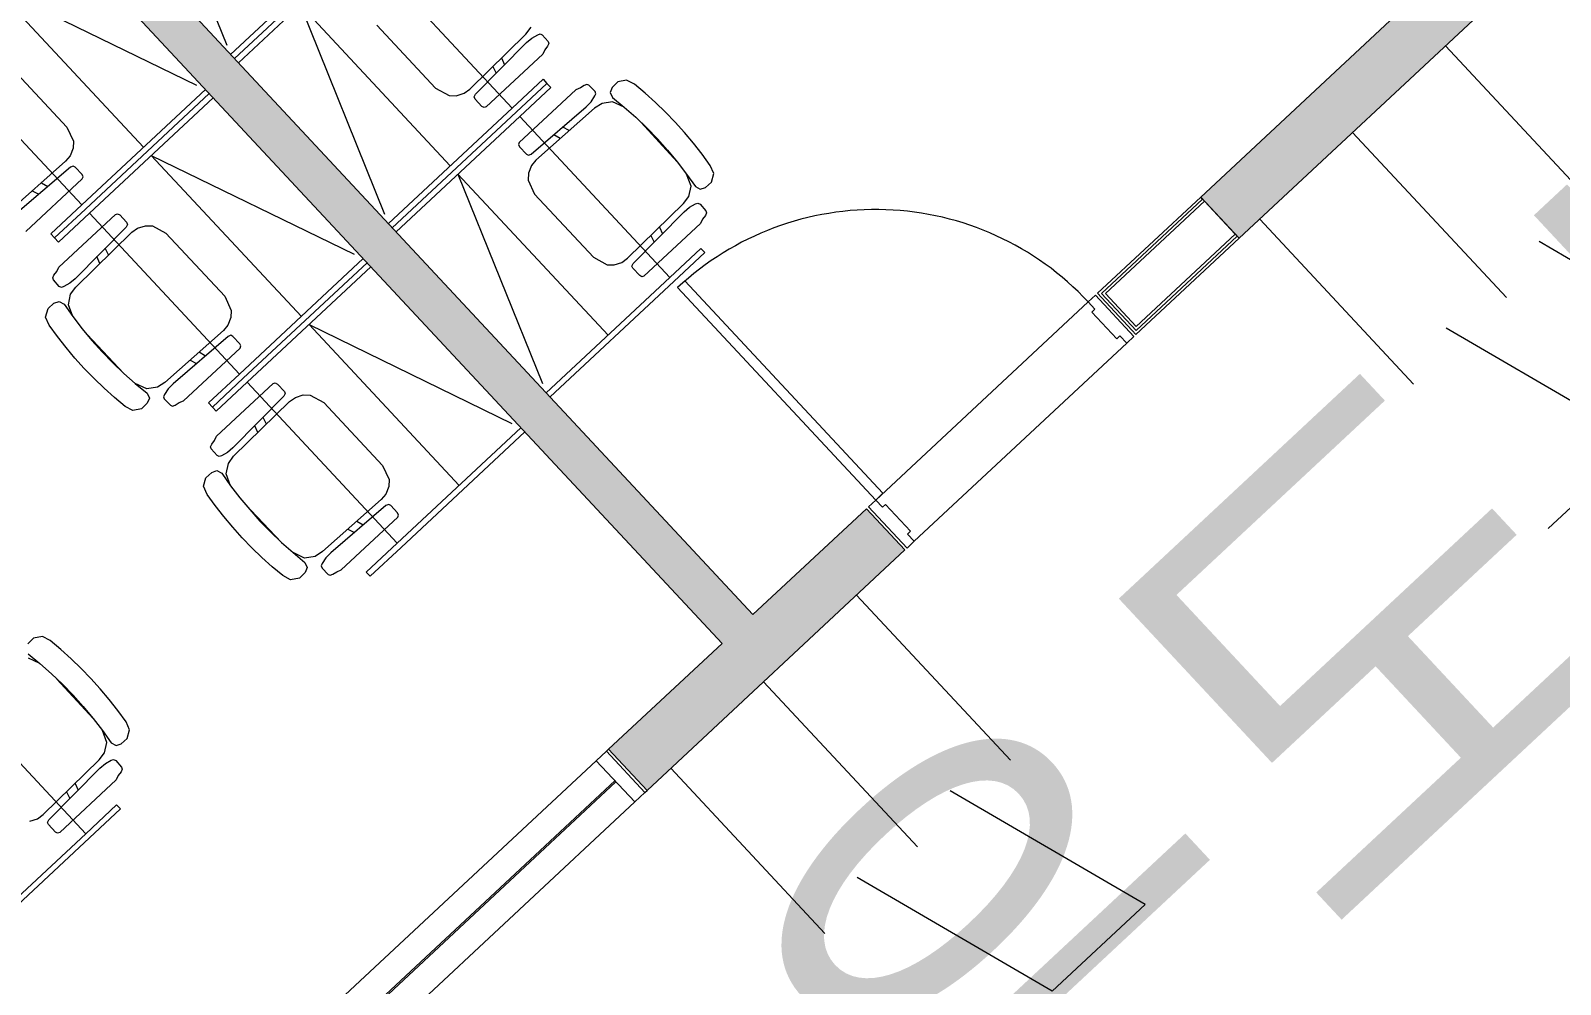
# Model space of a CAD drawing. Header units: millimetres. Extents: x -71377 to 516042, y -145869 to 441446.
# Drawn here: x 267963 to 273386, y 157958 to 161340 of the extents above; entities that cross this region are included whole.
import ezdxf

# ---------------------------------------------------------------- set-up
doc = ezdxf.new("R2010")
doc.units = ezdxf.units.MM
doc.header["$LTSCALE"] = 1000
doc.linetypes.add('_점선_M_', pattern=[3, 1.5, -1.5])
doc.linetypes.add('_점선_S_', pattern=[1.6, 0.8, -0.8])
for name, color, linetype, lineweight in [('09_HID', 9, '_점선_M_', 5), ('A-door', 4, 'Continuous', 5), ('A-door-hdln', 8, 'Continuous', 5), ('A-ele-8', 8, 'Continuous', 5), ('A-fnsh-4', 4, 'Continuous', 5), ('A-glas', 5, 'Continuous', 5), ('A-glas-hdln', 8, 'Continuous', 5), ('A-hat', 251, 'Continuous', 5), ('A-insu', 251, 'Continuous', 5), ('A-text-1', 3, 'Continuous', 5), ('A-wind', 4, 'Continuous', 5), ('A-wind-hdln', 8, 'Continuous', 5), ('A_cwall', 2, 'Continuous', 5), ('A_fnsh', 5, 'Continuous', 5), ('A_fnsh-4', 4, 'Continuous', 5), ('A_furn_HID', 6, '_점선_S_', 5), ('조경라인_dwg', 8, 'Continuous', 5)]:
    doc.layers.add(name, color=color, linetype=linetype, lineweight=lineweight)
doc.styles.add('나눔고딕_3', font='NanumGothic.ttf', dxfattribs={"height": 1400})

# ---------------------------------------------------------------- blocks, each defined once
blk = doc.blocks.new('고정창 - _A_SSW_16x15-7564371-지반층 배치도')
at = {"layer": 'A-glas'}
for p, q in [((750, 2.5), (-750, 2.5)), ((-750, 2.5), (-750, -2.5)), ((750, -2.5), (750, 2.5)), ((-750, -2.5), (750, -2.5))]:
    blk.add_line(p, q, dxfattribs=at)
at = {"layer": 'A-wind'}
for p, q in [((-750, 100), (-800, 100)), ((-750, -100), (-750, 100)), ((750, 100), (750, -100)), ((800, 100), (750, 100)), ((-800, -100), (-750, -100)), ((750, -100), (800, -100))]:
    blk.add_line(p, q, dxfattribs=at)
at = {"layer": 'A-wind-hdln'}
for p, q in [((750, 100), (-750, 100)), ((-750, -100), (750, -100))]:
    blk.add_line(p, q, dxfattribs=at)
blk = doc.blocks.new('외여닫이_유리문_ - A_SSD_1100x2100-V58-지반층 배치도')
at = {"layer": 'A-door'}
for p, q in [((-1915, 507.3), (-1915, -522.7)), ((-1915, 507.3), (-1880, 507.3)), ((-1880, 507.3), (-1880, -522.7)), ((-1915, -522.7), (-1950, -522.7)), ((-1950, -522.7), (-1950, -722.7)), ((-1915, -557.7), (-1915, -522.7)), ((-1915, -522.7), (-1880, -522.7)), ((-885, -522.7), (-885, -557.7)), ((-850, -522.7), (-885, -522.7)), ((-850, -722.7), (-850, -522.7)), ((-1900, -557.7), (-1915, -557.7)), ((-1900, -687.7), (-1900, -557.7)), ((-885, -557.7), (-900, -557.7)), ((-900, -557.7), (-900, -687.7)), ((-1915, -722.7), (-1915, -687.7)), ((-1915, -687.7), (-1900, -687.7)), ((-900, -687.7), (-885, -687.7)), ((-885, -687.7), (-885, -722.7)), ((-1950, -722.7), (-1915, -722.7)), ((-885, -722.7), (-850, -722.7))]:
    blk.add_line(p, q, dxfattribs=at)
at = {"layer": 'A-door-hdln'}
blk.add_arc((-1915, -522.7), 1030, 0, 90, dxfattribs=at)
blk = doc.blocks.new('가구_작은도서관 - 가구_작은도서관-6473556-지반층 배치도')
at = {"layer": 'A_furn_HID'}
for p, q in [((5870, 10), (5570, -770)), ((4820, -20), (4820, -800)), ((5120, -800), (5120, -20)), ((5120, -20), (5420, -800)), ((4970, -257.3), (4970, -562.7)), ((4970, -562.7), (4952.6, -615.3)), ((4883.7, -648), (4606.3, -641.3)), ((4725.8, -644.2), (4734.6, -669)), ((4768.9, -645.2), (4776.4, -670.5)), ((4908.7, -645.2), (4883.7, -648)), ((4934.8, -632.5), (4908.7, -645.2)), ((4952.6, -615.3), (4934.8, -632.5)), ((4881.9, -675), (4624.4, -664.5)), ((4891.9, -678.7), (4881.9, -675)), ((4894.4, -686.5), (4891.9, -678.7)), ((4894.4, -722.4), (4894.4, -686.5)), ((4610.4, -734), (4884.4, -734)), ((4884.4, -734), (4891.7, -730.4)), ((4891.7, -730.4), (4894.4, -722.4)), ((4820, -800), (4670, -800)), ((4670, -800), (4670, -820)), ((5420, -800), (4820, -800)), ((5570, -770), (6170, -770)), ((6170, -790), (5570, -790)), ((5570, -790), (6170, -790)), ((5570, -810), (6170, -810)), ((5870, -810), (5570, -1590)), ((5870, -1590), (5870, -810)), ((6170, -810), (6170, -1590)), ((4670, -820), (4820, -820)), ((4820, -820), (4670, -820)), ((4670, -820), (4670, -840)), ((4670, -840), (4820, -840)), ((4820, -820), (5420, -820)), ((5420, -820), (4820, -820)), ((5420, -840), (4820, -840)), ((4820, -840), (4820, -1620)), ((5120, -1620), (5120, -840)), ((5120, -840), (5420, -1620)), ((4565.7, -925.8), (4569, -918.7)), ((4569, -918.7), (4578.4, -914.9)), ((4578.4, -914.9), (4594.4, -912.3)), ((4594.4, -912.3), (4610.4, -906)), ((4610.4, -906), (4884.4, -906)), ((4884.4, -906), (4891.7, -909.6)), ((4891.7, -909.6), (4894.4, -917.6)), ((4894.4, -917.6), (4894.4, -953.5)), ((4564.8, -957.2), (4565.7, -925.8)), ((4567.9, -965), (4564.8, -957.2)), ((4576.1, -968.4), (4567.9, -965)), ((4599.5, -974.2), (4576.1, -968.4)), ((4624.4, -975.5), (4599.5, -974.2)), ((4881.9, -965), (4624.4, -975.5)), ((4725.8, -995.8), (4734.6, -971)), ((4768.9, -994.8), (4776.4, -969.5)), ((4891.9, -961.3), (4881.9, -965)), ((4894.4, -953.5), (4891.9, -961.3)), ((4445, -1033.5), (4455.3, -1003.7)), ((4455.3, -1003.7), (4482.2, -987.3)), ((4482.2, -987.3), (4510.3, -987.9)), ((4510.3, -987.9), (4528.2, -995.9)), ((4534.3, -1014.6), (4527.1, -1068.3)), ((4527.1, -1068.3), (4544.2, -1026.4)), ((4528.2, -995.9), (4534.3, -1014.6)), ((4544.2, -1026.4), (4575.4, -1004.7)), ((4575.4, -1004.7), (4606.3, -998.7)), ((4606.3, -998.7), (4883.7, -992)), ((4883.7, -992), (4908.7, -995.7)), ((4908.7, -995.7), (4934.8, -1008.4)), ((4934.8, -1008.4), (4952.6, -1025.6)), ((4952.6, -1025.6), (4970, -1077.3)), ((4434.7, -1131.7), (4439, -1082.5)), ((4439, -1082.5), (4445, -1033.5)), ((4527.1, -1068.3), (4521.9, -1122.2)), ((4970, -1077.3), (4970, -1382.7)), ((6020, -1047.3), (6020, -1352.7)), ((4432.1, -1181.1), (4434.7, -1131.7)), ((4521.9, -1122.2), (4518.8, -1176.3)), ((4431.2, -1230.5), (4432.1, -1181.1)), ((4518.8, -1176.3), (4517.8, -1230.5)), ((4520.4, -1149.5), (4521.9, -1338.7)), ((4432.1, -1279.9), (4431.2, -1230.5)), ((4517.8, -1230.5), (4518.8, -1284.6)), ((4434.7, -1329.2), (4432.1, -1279.9)), ((4518.8, -1284.6), (4521.9, -1338.7)), ((4439, -1378.4), (4434.7, -1329.2)), ((4521.9, -1338.7), (4527.1, -1392.6)), ((6020, -1352.7), (6037.4, -1405.3)), ((4445, -1427.4), (4439, -1378.4)), ((4544.2, -1434.5), (4527.1, -1392.6)), ((4527.1, -1392.6), (4534.3, -1446.3)), ((4970, -1382.7), (4952.6, -1435.3)), ((6037.4, -1405.3), (6055.2, -1422.5)), ((4455.3, -1457.2), (4445, -1427.4)), ((4482.2, -1473.7), (4455.3, -1457.2)), ((4534.3, -1446.3), (4528.2, -1465)), ((4575.4, -1456.2), (4544.2, -1434.5)), ((4606.3, -1461.3), (4575.4, -1456.2)), ((4883.7, -1468), (4606.3, -1461.3)), ((4725.8, -1464.2), (4734.6, -1489)), ((4934.8, -1452.5), (4908.7, -1465.2)), ((4952.6, -1435.3), (4934.8, -1452.5)), ((6055.2, -1422.5), (6081.3, -1435.2)), ((6081.3, -1435.2), (6106.3, -1438)), ((6106.3, -1438), (6383.7, -1431.3)), ((6108.1, -1465), (6365.6, -1454.5)), ((6221.1, -1435.2), (6213.6, -1460.5)), ((6264.2, -1434.2), (6255.4, -1459)), ((6365.6, -1454.5), (6390.5, -1455.8)), ((6383.7, -1431.3), (6414.6, -1426.2)), ((6390.5, -1455.8), (6413.9, -1461.6)), ((6413.9, -1461.6), (6422.1, -1465)), ((4510.3, -1473), (4482.2, -1473.7)), ((4528.2, -1465), (4510.3, -1473)), ((4567.9, -1495), (4564.8, -1502.8)), ((4564.8, -1502.8), (4565.7, -1534.2)), ((4576.1, -1491.6), (4567.9, -1495)), ((4599.5, -1485.8), (4576.1, -1491.6)), ((4624.4, -1484.5), (4599.5, -1485.8)), ((4881.9, -1495), (4624.4, -1484.5)), ((4768.9, -1465.2), (4776.4, -1490.5)), ((4891.9, -1498.7), (4881.9, -1495)), ((4908.7, -1465.2), (4883.7, -1468)), ((4894.4, -1506.5), (4891.9, -1498.7)), ((4894.4, -1542.4), (4894.4, -1506.5)), ((6095.6, -1476.5), (6098.1, -1468.7)), ((6095.6, -1512.4), (6095.6, -1476.5)), ((6098.3, -1520.4), (6095.6, -1512.4)), ((6098.1, -1468.7), (6108.1, -1465)), ((6395.6, -1517.7), (6379.6, -1524)), ((6411.6, -1515.1), (6395.6, -1517.7)), ((6421, -1511.3), (6411.6, -1515.1)), ((6424.3, -1504.2), (6421, -1511.3)), ((6422.1, -1465), (6425.2, -1472.8)), ((6425.2, -1472.8), (6424.3, -1504.2)), ((4565.7, -1534.2), (4569, -1541.3)), ((4569, -1541.3), (4578.4, -1545.1)), ((4578.4, -1545.1), (4594.4, -1547.7)), ((4594.4, -1547.7), (4610.4, -1554)), ((4610.4, -1554), (4884.4, -1554)), ((4884.4, -1554), (4891.7, -1550.4)), ((4891.7, -1550.4), (4894.4, -1542.4)), ((6105.6, -1524), (6098.3, -1520.4)), ((6379.6, -1524), (6105.6, -1524)), ((4820, -1620), (4670, -1620)), ((4670, -1620), (4670, -1640)), ((5420, -1620), (4820, -1620)), ((5570, -1590), (6170, -1590)), ((6170, -1610), (5570, -1610)), ((5570, -1610), (6170, -1610)), ((6170, -1590), (6320, -1590)), ((6320, -1610), (6170, -1610)), ((6170, -1610), (6320, -1610)), ((6320, -1590), (6320, -1610)), ((6320, -1610), (6320, -1630)), ((3310, -1660), (3310, -2440)), ((4670, -1640), (4820, -1640)), ((4820, -1640), (4670, -1640)), ((4670, -1640), (4670, -1660)), ((4670, -1660), (4820, -1660)), ((4820, -1640), (5420, -1640)), ((5420, -1640), (4820, -1640)), ((5420, -1660), (4820, -1660)), ((4820, -1660), (4820, -2440)), ((5120, -2440), (5120, -1660)), ((5120, -1660), (5420, -2440)), ((5570, -1630), (6170, -1630)), ((5870, -1630), (5570, -2410)), ((5870, -2410), (5870, -1630)), ((6170, -1630), (6170, -2410)), ((6320, -1630), (6170, -1630)), ((4569, -1738.7), (4578.4, -1734.9)), ((4578.4, -1734.9), (4594.4, -1732.3)), ((4594.4, -1732.3), (4610.4, -1726)), ((4610.4, -1726), (4884.4, -1726)), ((4884.4, -1726), (4891.7, -1729.6)), ((4891.7, -1729.6), (4894.4, -1737.6)), ((6098.3, -1699.6), (6095.6, -1707.6)), ((6095.6, -1707.6), (6095.6, -1743.5)), ((6105.6, -1696), (6098.3, -1699.6)), ((6379.6, -1696), (6105.6, -1696)), ((6395.6, -1702.3), (6379.6, -1696)), ((6411.6, -1704.9), (6395.6, -1702.3)), ((6421, -1708.7), (6411.6, -1704.9)), ((6424.3, -1715.8), (6421, -1708.7)), ((6425.2, -1747.2), (6424.3, -1715.8)), ((4564.8, -1777.2), (4565.7, -1745.8)), ((4567.9, -1785), (4564.8, -1777.2)), ((4565.7, -1745.8), (4569, -1738.7)), ((4576.1, -1788.4), (4567.9, -1785)), ((4599.5, -1794.2), (4576.1, -1788.4)), ((4881.9, -1785), (4624.4, -1795.5)), ((4768.9, -1814.8), (4776.4, -1789.5)), ((4891.9, -1781.3), (4881.9, -1785)), ((4894.4, -1773.5), (4891.9, -1781.3)), ((4894.4, -1737.6), (4894.4, -1773.5)), ((6081.3, -1785.7), (6055.2, -1798.4)), ((6106.3, -1782), (6081.3, -1785.7)), ((6095.6, -1743.5), (6098.1, -1751.3)), ((6098.1, -1751.3), (6108.1, -1755)), ((6383.7, -1788.7), (6106.3, -1782)), ((6108.1, -1755), (6365.6, -1765.5)), ((6221.1, -1784.8), (6213.6, -1759.5)), ((6264.2, -1785.8), (6255.4, -1761)), ((6365.6, -1765.5), (6390.5, -1764.2)), ((6414.6, -1794.7), (6383.7, -1788.7)), ((6390.5, -1764.2), (6413.9, -1758.4)), ((6413.9, -1758.4), (6422.1, -1755)), ((6422.1, -1755), (6425.2, -1747.2)), ((6461.8, -1785.9), (6455.7, -1804.6)), ((6479.7, -1777.9), (6461.8, -1785.9)), ((6507.8, -1777.3), (6479.7, -1777.9)), ((6534.7, -1793.7), (6507.8, -1777.3)), ((3595.7, -1834.6), (3602.9, -1888.3)), ((3647.8, -1807.3), (3619.7, -1807.9)), ((3674.7, -1823.7), (3647.8, -1807.3)), ((3685, -1853.5), (3674.7, -1823.7)), ((4445, -1853.5), (4455.3, -1823.7)), ((4455.3, -1823.7), (4482.2, -1807.3)), ((4482.2, -1807.3), (4510.3, -1807.9)), ((4510.3, -1807.9), (4528.2, -1815.9)), ((4534.3, -1834.6), (4527.1, -1888.3)), ((4528.2, -1815.9), (4534.3, -1834.6)), ((4544.2, -1846.4), (4575.4, -1824.7)), ((4575.4, -1824.7), (4606.3, -1818.7)), ((4624.4, -1795.5), (4599.5, -1794.2)), ((4606.3, -1818.7), (4883.7, -1812)), ((4725.8, -1815.8), (4734.6, -1791)), ((4883.7, -1812), (4908.7, -1815.7)), ((4908.7, -1815.7), (4934.8, -1828.4)), ((4934.8, -1828.4), (4952.6, -1845.6)), ((6037.4, -1815.6), (6020, -1867.3)), ((6055.2, -1798.4), (6037.4, -1815.6)), ((6445.8, -1816.4), (6414.6, -1794.7)), ((6462.9, -1858.3), (6445.8, -1816.4)), ((6455.7, -1804.6), (6462.9, -1858.3)), ((6545, -1823.5), (6534.7, -1793.7)), ((6551, -1872.5), (6545, -1823.5)), ((3602.9, -1888.3), (3585.8, -1846.4)), ((3602.9, -1888.3), (3608.1, -1942.2)), ((3691, -1902.5), (3685, -1853.5)), ((4439, -1902.5), (4445, -1853.5)), ((4527.1, -1888.3), (4521.9, -1942.2)), ((4527.1, -1888.3), (4544.2, -1846.4)), ((4952.6, -1845.6), (4970, -1897.3)), ((4970, -1897.3), (4970, -2202.7)), ((6020, -1867.3), (6020, -2172.7)), ((6462.9, -1858.3), (6468.1, -1912.2)), ((6555.3, -1921.7), (6551, -1872.5)), ((3608.1, -1942.2), (3611.2, -1996.3)), ((3695.3, -1951.7), (3691, -1902.5)), ((3697.9, -2001.1), (3695.3, -1951.7)), ((4432.1, -2001.1), (4434.7, -1951.7)), ((4434.7, -1951.7), (4439, -1902.5)), ((4521.9, -1942.2), (4518.8, -1996.3)), ((6468.1, -1912.2), (6471.2, -1966.3)), ((6469.6, -1939.5), (6468.1, -2128.7)), ((6557.9, -1971.1), (6555.3, -1921.7)), ((3609.6, -1969.5), (3608.1, -2158.7)), ((3611.2, -1996.3), (3612.2, -2050.5)), ((3698.8, -2050.5), (3697.9, -2001.1)), ((4431.2, -2050.5), (4432.1, -2001.1)), ((4518.8, -1996.3), (4517.8, -2050.5)), ((4520.4, -1969.5), (4521.9, -2158.7)), ((6471.2, -1966.3), (6472.2, -2020.5)), ((6558.8, -2020.5), (6557.9, -1971.1)), ((3612.2, -2050.5), (3611.2, -2104.6)), ((3697.9, -2099.9), (3698.8, -2050.5)), ((4432.1, -2099.9), (4431.2, -2050.5)), ((4517.8, -2050.5), (4518.8, -2104.6)), ((6472.2, -2020.5), (6471.2, -2074.6)), ((6557.9, -2069.9), (6558.8, -2020.5)), ((3611.2, -2104.6), (3608.1, -2158.7)), ((3695.3, -2149.2), (3697.9, -2099.9)), ((4434.7, -2149.2), (4432.1, -2099.9)), ((4518.8, -2104.6), (4521.9, -2158.7)), ((6471.2, -2074.6), (6468.1, -2128.7)), ((6555.3, -2119.2), (6557.9, -2069.9)), ((3608.1, -2158.7), (3602.9, -2212.6)), ((3691, -2198.4), (3695.3, -2149.2)), ((4439, -2198.4), (4434.7, -2149.2)), ((4521.9, -2158.7), (4527.1, -2212.6)), ((6468.1, -2128.7), (6462.9, -2182.6)), ((6545, -2217.4), (6551, -2168.4)), ((6551, -2168.4), (6555.3, -2119.2)), ((3585.8, -2254.5), (3602.9, -2212.6)), ((3602.9, -2212.6), (3595.7, -2266.3)), ((3685, -2247.4), (3691, -2198.4)), ((4445, -2247.4), (4439, -2198.4)), ((4544.2, -2254.5), (4527.1, -2212.6)), ((4527.1, -2212.6), (4534.3, -2266.3)), ((4970, -2202.7), (4952.6, -2255.3)), ((6020, -2172.7), (6037.4, -2225.3)), ((6445.8, -2224.5), (6462.9, -2182.6)), ((6462.9, -2182.6), (6455.7, -2236.3)), ((6534.7, -2247.2), (6545, -2217.4)), ((3195.2, -2272.5), (3221.3, -2285.2)), ((3523.7, -2281.3), (3554.6, -2276.2)), ((3554.6, -2276.2), (3585.8, -2254.5)), ((3595.7, -2266.3), (3601.8, -2285)), ((3647.8, -2293.7), (3674.7, -2277.2)), ((3674.7, -2277.2), (3685, -2247.4)), ((4455.3, -2277.2), (4445, -2247.4)), ((4482.2, -2293.7), (4455.3, -2277.2)), ((4534.3, -2266.3), (4528.2, -2285)), ((4575.4, -2276.2), (4544.2, -2254.5)), ((4606.3, -2281.3), (4575.4, -2276.2)), ((4934.8, -2272.5), (4908.7, -2285.2)), ((4952.6, -2255.3), (4934.8, -2272.5)), ((6037.4, -2225.3), (6055.2, -2242.5)), ((6055.2, -2242.5), (6081.3, -2255.2)), ((6081.3, -2255.2), (6106.3, -2258)), ((6106.3, -2258), (6383.7, -2251.3)), ((6108.1, -2285), (6365.6, -2274.5)), ((6221.1, -2255.2), (6213.6, -2280.5)), ((6264.2, -2254.2), (6255.4, -2279)), ((6365.6, -2274.5), (6390.5, -2275.8)), ((6383.7, -2251.3), (6414.6, -2246.2)), ((6390.5, -2275.8), (6413.9, -2281.6)), ((6414.6, -2246.2), (6445.8, -2224.5)), ((6455.7, -2236.3), (6461.8, -2255)), ((6461.8, -2255), (6479.7, -2263)), ((6479.7, -2263), (6507.8, -2263.7)), ((6507.8, -2263.7), (6534.7, -2247.2)), ((3221.3, -2285.2), (3246.3, -2288)), ((3235.6, -2326.5), (3238.1, -2318.7)), ((3235.6, -2362.4), (3235.6, -2326.5)), ((3238.1, -2318.7), (3248.1, -2315)), ((3246.3, -2288), (3523.7, -2281.3)), ((3248.1, -2315), (3505.6, -2304.5)), ((3361.1, -2285.2), (3353.6, -2310.5)), ((3404.2, -2284.2), (3395.4, -2309)), ((3505.6, -2304.5), (3530.5, -2305.8)), ((3530.5, -2305.8), (3553.9, -2311.6)), ((3553.9, -2311.6), (3562.1, -2315)), ((3562.1, -2315), (3565.2, -2322.8)), ((3565.2, -2322.8), (3564.3, -2354.2)), ((3601.8, -2285), (3619.7, -2293)), ((3619.7, -2293), (3647.8, -2293.7)), ((4510.3, -2293), (4482.2, -2293.7)), ((4528.2, -2285), (4510.3, -2293)), ((4567.9, -2315), (4564.8, -2322.8)), ((4564.8, -2322.8), (4565.7, -2354.2)), ((4576.1, -2311.6), (4567.9, -2315)), ((4599.5, -2305.8), (4576.1, -2311.6)), ((4624.4, -2304.5), (4599.5, -2305.8)), ((4883.7, -2288), (4606.3, -2281.3)), ((4881.9, -2315), (4624.4, -2304.5)), ((4725.8, -2284.2), (4734.6, -2309)), ((4768.9, -2285.2), (4776.4, -2310.5)), ((4891.9, -2318.7), (4881.9, -2315)), ((4908.7, -2285.2), (4883.7, -2288)), ((4894.4, -2326.5), (4891.9, -2318.7)), ((4894.4, -2362.4), (4894.4, -2326.5)), ((6095.6, -2296.5), (6098.1, -2288.7)), ((6095.6, -2332.4), (6095.6, -2296.5)), ((6098.1, -2288.7), (6108.1, -2285)), ((6421, -2331.3), (6411.6, -2335.1)), ((6413.9, -2281.6), (6422.1, -2285)), ((6424.3, -2324.2), (6421, -2331.3)), ((6422.1, -2285), (6425.2, -2292.8)), ((6425.2, -2292.8), (6424.3, -2324.2)), ((3238.3, -2370.4), (3235.6, -2362.4)), ((3245.6, -2374), (3238.3, -2370.4)), ((3519.6, -2374), (3245.6, -2374)), ((3535.6, -2367.7), (3519.6, -2374)), ((3551.6, -2365.1), (3535.6, -2367.7)), ((3561, -2361.3), (3551.6, -2365.1)), ((3564.3, -2354.2), (3561, -2361.3)), ((4565.7, -2354.2), (4569, -2361.3)), ((4569, -2361.3), (4578.4, -2365.1)), ((4578.4, -2365.1), (4594.4, -2367.7)), ((4594.4, -2367.7), (4610.4, -2374)), ((4610.4, -2374), (4884.4, -2374)), ((4884.4, -2374), (4891.7, -2370.4)), ((4891.7, -2370.4), (4894.4, -2362.4)), ((6098.3, -2340.4), (6095.6, -2332.4)), ((6105.6, -2344), (6098.3, -2340.4)), ((6379.6, -2344), (6105.6, -2344)), ((6395.6, -2337.7), (6379.6, -2344)), ((6411.6, -2335.1), (6395.6, -2337.7)), ((2710, -2440), (3310, -2440)), ((3310, -2440), (3460, -2440)), ((3460, -2440), (3460, -2460)), ((4820, -2440), (4670, -2440)), ((4670, -2440), (4670, -2460)), ((5420, -2440), (4820, -2440)), ((5570, -2410), (6170, -2410)), ((6170, -2430), (5570, -2430)), ((6170, -2410), (6320, -2410)), ((6320, -2430), (6170, -2430)), ((6320, -2410), (6320, -2430)), ((3310, -2460), (2710, -2460)), ((3460, -2460), (3310, -2460)), ((4670, -2460), (4820, -2460)), ((4820, -2460), (4670, -2460)), ((4820, -2460), (5420, -2460)), ((5420, -2460), (4820, -2460)), ((4985, -3685), (4985, -5185)), ((5435, -5185), (4985, -3685)), ((5435, -3685), (5435, -5185)), ((5885, -5185), (5435, -3685)), ((5435, -3685), (5435, -5185)), ((5885, -3685), (5885, -5185)), ((7840, -3685), (7840, -5185)), ((8290, -5185), (7840, -3685)), ((8290, -3685), (8290, -5185)), ((8740, -5185), (8290, -3685)), ((8290, -3685), (8290, -5185)), ((8740, -3685), (8740, -5185)), ((5435, -5185), (5885, -5185)), ((7840, -5185), (8290, -5185))]:
    blk.add_line(p, q, dxfattribs=at)
blk = doc.blocks.new('조경라인_dwg-6847807-지반층 배치도')
at = {"layer": '09_HID'}
blk.add_arc((256788, 213812.9), 65073.9, 279.444127, 306.235924, dxfattribs=at)

msp = doc.modelspace()

# ---------------------------------------------------------------- hatches: boundary and pattern name
at = {"layer": 'A-hat'}
for points in [[(270413.8, 159167.1), (270523.5, 159269.4), (266036, 164081.7), (265926.3, 163979.4), (270366.1, 159218.3)], [(272247, 160603.1), (273124.6, 161421.5), (272988.2, 161567.7), (272110.6, 160749.3)], [(270605.1, 159072), (271062.2, 159498.2), (270925.8, 159644.5), (270468.7, 159218.3), (270523.5, 159159.4)], [(270148, 158645.7), (270605.1, 159072), (270468.7, 159218.3), (270011.6, 158792), (270083.6, 158714.9)]]:
    msp.add_hatch(color=256, dxfattribs=at).paths.add_polyline_path(points)

# ---------------------------------------------------------------- linework, layer by layer
at = {"layer": 'A-ele-8'}
for p, q in [((270958.7, 159675.2), (271712, 160377.7)), ((271744.9, 160408.3), (271758.5, 160393.7)), ((271867.7, 160276.7), (271881.3, 160262.1)), ((271848.4, 160231.4), (271095.1, 159528.9))]:
    msp.add_line(p, q, dxfattribs=at)
at = {"layer": 'A-fnsh-4'}
for p, q in [((271881.8, 160276.2), (272240.2, 160610.4)), ((271759, 160407.9), (271881.8, 160276.2))]:
    msp.add_line(p, q, dxfattribs=at)
at = {"layer": 'A-insu'}
msp.add_line((272233.3, 160617.7), (272124.2, 160734.7), dxfattribs=at)
at = {"layer": 'A_cwall'}
for p, q in [((275160.3, 163593.3), (272110.6, 160749.3)), ((272247, 160603.1), (275296.7, 163447)), ((270523.5, 159269.4), (268064.9, 161905.9)), ((267955.2, 161803.6), (270413.8, 159167.1)), ((272110.6, 160749.3), (272247, 160603.1)), ((270925.8, 159644.5), (270523.5, 159269.4)), ((271062.2, 159498.2), (270925.8, 159644.5)), ((270148, 158645.7), (271062.2, 159498.2)), ((270413.8, 159167.1), (270011.6, 158792)), ((270011.6, 158792), (270148, 158645.7))]:
    msp.add_line(p, q, dxfattribs=at)
at = {"layer": 'A_fnsh'}
for p, q in [((272110.6, 160749.3), (271744.9, 160408.3)), ((272117.4, 160742), (272110.6, 160749.3))]:
    msp.add_line(p, q, dxfattribs=at)
at = {"layer": 'A_fnsh-4'}
for p, q in [((271759, 160407.9), (272117.4, 160742)), ((271773.2, 160407.4), (272124.2, 160734.7)), ((272124.2, 160734.7), (272117.4, 160742)), ((271881.3, 160262.1), (272247, 160603.1)), ((271882.3, 160290.3), (272233.3, 160617.7)), ((272247, 160603.1), (272233.3, 160617.7)), ((271758.5, 160393.7), (271867.7, 160276.7)), ((271773.2, 160407.4), (271882.3, 160290.3)), ((270011.6, 158792), (270004.3, 158785.2)), ((270004.3, 158785.2), (270140.7, 158638.9)), ((270140.7, 158638.9), (270148, 158645.7))]:
    msp.add_line(p, q, dxfattribs=at)

# ---------------------------------------------------------------- block references
at = {"layer": 'A-door', "rotation": 43.00000124847634}
msp.add_blockref('외여닫이_유리문_ - A_SSD_1100x2100-V58-지반층 배치도', (272002.8, 161363.5), dxfattribs=at)
at = {"layer": 'A-glas-hdln', "rotation": 43.00000124847634}
msp.add_blockref('고정창 - _A_SSW_16x15-7564371-지반층 배치도', (269487.4, 158166.5), dxfattribs=at)
at = {"layer": 'A_furn_HID', "rotation": 43.00000124847657}
msp.add_blockref('가구_작은도서관 - 가구_작은도서관-6473556-지반층 배치도', (264073.1, 158019.4), dxfattribs=at)
at = {"layer": '조경라인_dwg', "rotation": 8.537736462515947e-07}
msp.add_blockref('조경라인_dwg-6847807-지반층 배치도', (0, 0), dxfattribs=at)

# ---------------------------------------------------------------- texts
at = {"layer": 'A-text-1', "insert": (269062.8, 156699.7), "char_height": 1400, "width": 10998.9, "attachment_point": 1, "rotation": 43, "line_spacing_factor": 1.2, "style": '나눔고딕_3'}
msp.add_mtext('\\pxt9.07143,18.14286,27.21429,36.28571,45.35714,54.42857,63.5,72.57143,81.64286,90.71429,99.78571,108.85714,117.92857,127,136.07143,145.14286,154.21429,163.28571,172.35714,181.42857,190.5,199.57143,208.64286,217.71429,226.78571,235.85714,244.92857,254,263.07143,272.14286,281.21429,290.28571;{작은도서관}', dxfattribs=at)

doc.saveas('drawing.dxf')
